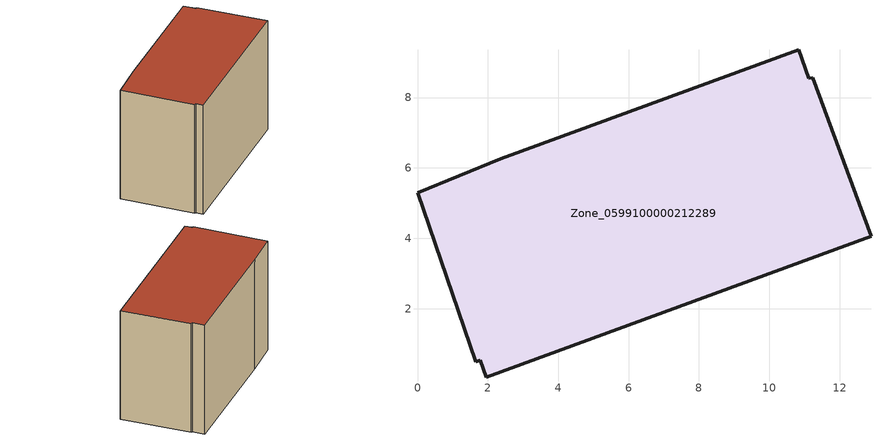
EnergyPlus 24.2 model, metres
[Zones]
Zone_0599100000212289
 floor ground (C_G): 1.66,0.49 0,5.3 2.37,6.27 10.84,9.36 11.13,8.54 11.24,8.56 12.89,4.06 1.95,0.04 1.79,0.53 z0
 wall outside (C_F): 1.95,0.04 12.89,4.06 11.24,8.56 11.13,8.54 10.84,9.36 2.37,6.27 0,5.3 1.66,0.49 1.79,0.53 1.95,0.04 z0:7.92
 roof outside (C_R): 11.13,8.54 10.84,9.36 2.37,6.27 0,5.3 1.66,0.49 1.79,0.53 1.95,0.04 12.89,4.06 11.24,8.56 z7.92
[BUILDING]
Pand.0599100000212289: North Axis=0; Terrain=City; Loads Convergence Tolerance Value=0.04; Temperature Convergence Tolerance Value=0.4; Solar Distribution=FullExterior; Maximum Number of Warmup Days=25; Minimum Number of Warmup Days=1
[Site:Location]
Rotterdam.The.Hague.AP_ZH_NLD Design_Conditions: Latitude=51.96; Longitude=4.45; Time Zone=1; Elevation=-4.5
[SITE:GROUNDTEMPERATURE:BUILDINGSURFACE]
18, 18, 18, 18, 18, 18, 18, 18, 18, 18, 18, 18
[MATERIAL] Thermal Absorptance=0.9; Solar Absorptance=0.7; Visible Absorptance=0.7
Name | Roughness | Thickness | Conductivity | Density | Specific Heat
G.TC.1975-1991 | MediumSmooth | 0.15 | 0.288461 | 540 | 1210
F.TC.1975-1991 | Rough | 0.3 | 0.230769 | 1920 | 840
R.TC.1975-1991 | MediumRough | 0.2 | 0.153846 | 1500 | 1000
[CONSTRUCTION]
C_G: G.TC.1975-1991
C_F: F.TC.1975-1991
C_R: R.TC.1975-1991
[ZONE]
Zone_0599100000212289: Type=1; Multiplier=1; Ceiling Height=Autocalculate; Volume=Autocalculate; Floor Area=autocalculate; Part of Total Floor Area=Yes
[ZONEINFILTRATION:DESIGNFLOWRATE]
Infil_Zone_0599100000212289: Zone or ZoneList or Space or SpaceList=Zone_0599100000212289; Schedule=AlwaysOn; Design Flow Rate Calculation Method=Flow/Area; Flow Rate per Floor Area=0.003; Constant Term Coefficient=1; Temperature Term Coefficient=0; Velocity Term Coefficient=0; Velocity Squared Term Coefficient=0
[HVACTEMPLATE:ZONE:IDEALLOADSAIRSYSTEM]
Zone_0599100000212289: Maximum Heating Supply Air Temperature=50; Minimum Cooling Supply Air Temperature=13; Maximum Heating Supply Air Humidity Ratio=0.0156; Minimum Cooling Supply Air Humidity Ratio=0.0077; Heating Limit=NoLimit; Cooling Limit=NoLimit; Dehumidification Control Type=ConstantSensibleHeatRatio; Cooling Sensible Heat Ratio=0.7; Dehumidification Setpoint=60; Humidification Control Type=None; Humidification Setpoint=30; Outdoor Air Method=None; Outdoor Air Flow Rate per Person=0.00944; Outdoor Air Flow Rate per Zone Floor Area=0; Outdoor Air Flow Rate per Zone=0; Demand Controlled Ventilation Type=None; Outdoor Air Economizer Type=NoEconomizer; Heat Recovery Type=None; Sensible Heat Recovery Effectiveness=0.7; Latent Heat Recovery Effectiveness=0.65
[ZONECONTROL:THERMOSTAT]
ThermostatControl_Zone_0599100000212289: Zone or ZoneList=Zone_0599100000212289; Control Type Schedule=DualSetpointControlType; Control 1=Thermostat_Zone_0599100000212289; Temperature Difference Between Cutout And Setpoint=0
[THERMOSTATSETPOINT:DUALSETPOINT]
Thermostat_Zone_0599100000212289: Heating Setpoint Temperature Schedule=HeatingSetpoint_Zone_0599100000212289; Cooling Setpoint Temperature Schedule=CoolingSetpoint_Zone_0599100000212289
[SCHEDULE:COMPACT]
HeatingSetpoint_Zone_0599100000212289: Through: 12/31, For: AllDays, Until: 24:00, 21
CoolingSetpoint_Zone_0599100000212289: Through: 12/31, For: AllDays, Until: 24:00, 24
DualSetpointControlType: Through: 12/31, For: AllDays, Until: 24:00, 4
AlwaysOn: Through: 12/31, For: AllDays, Until: 24:00, 1
